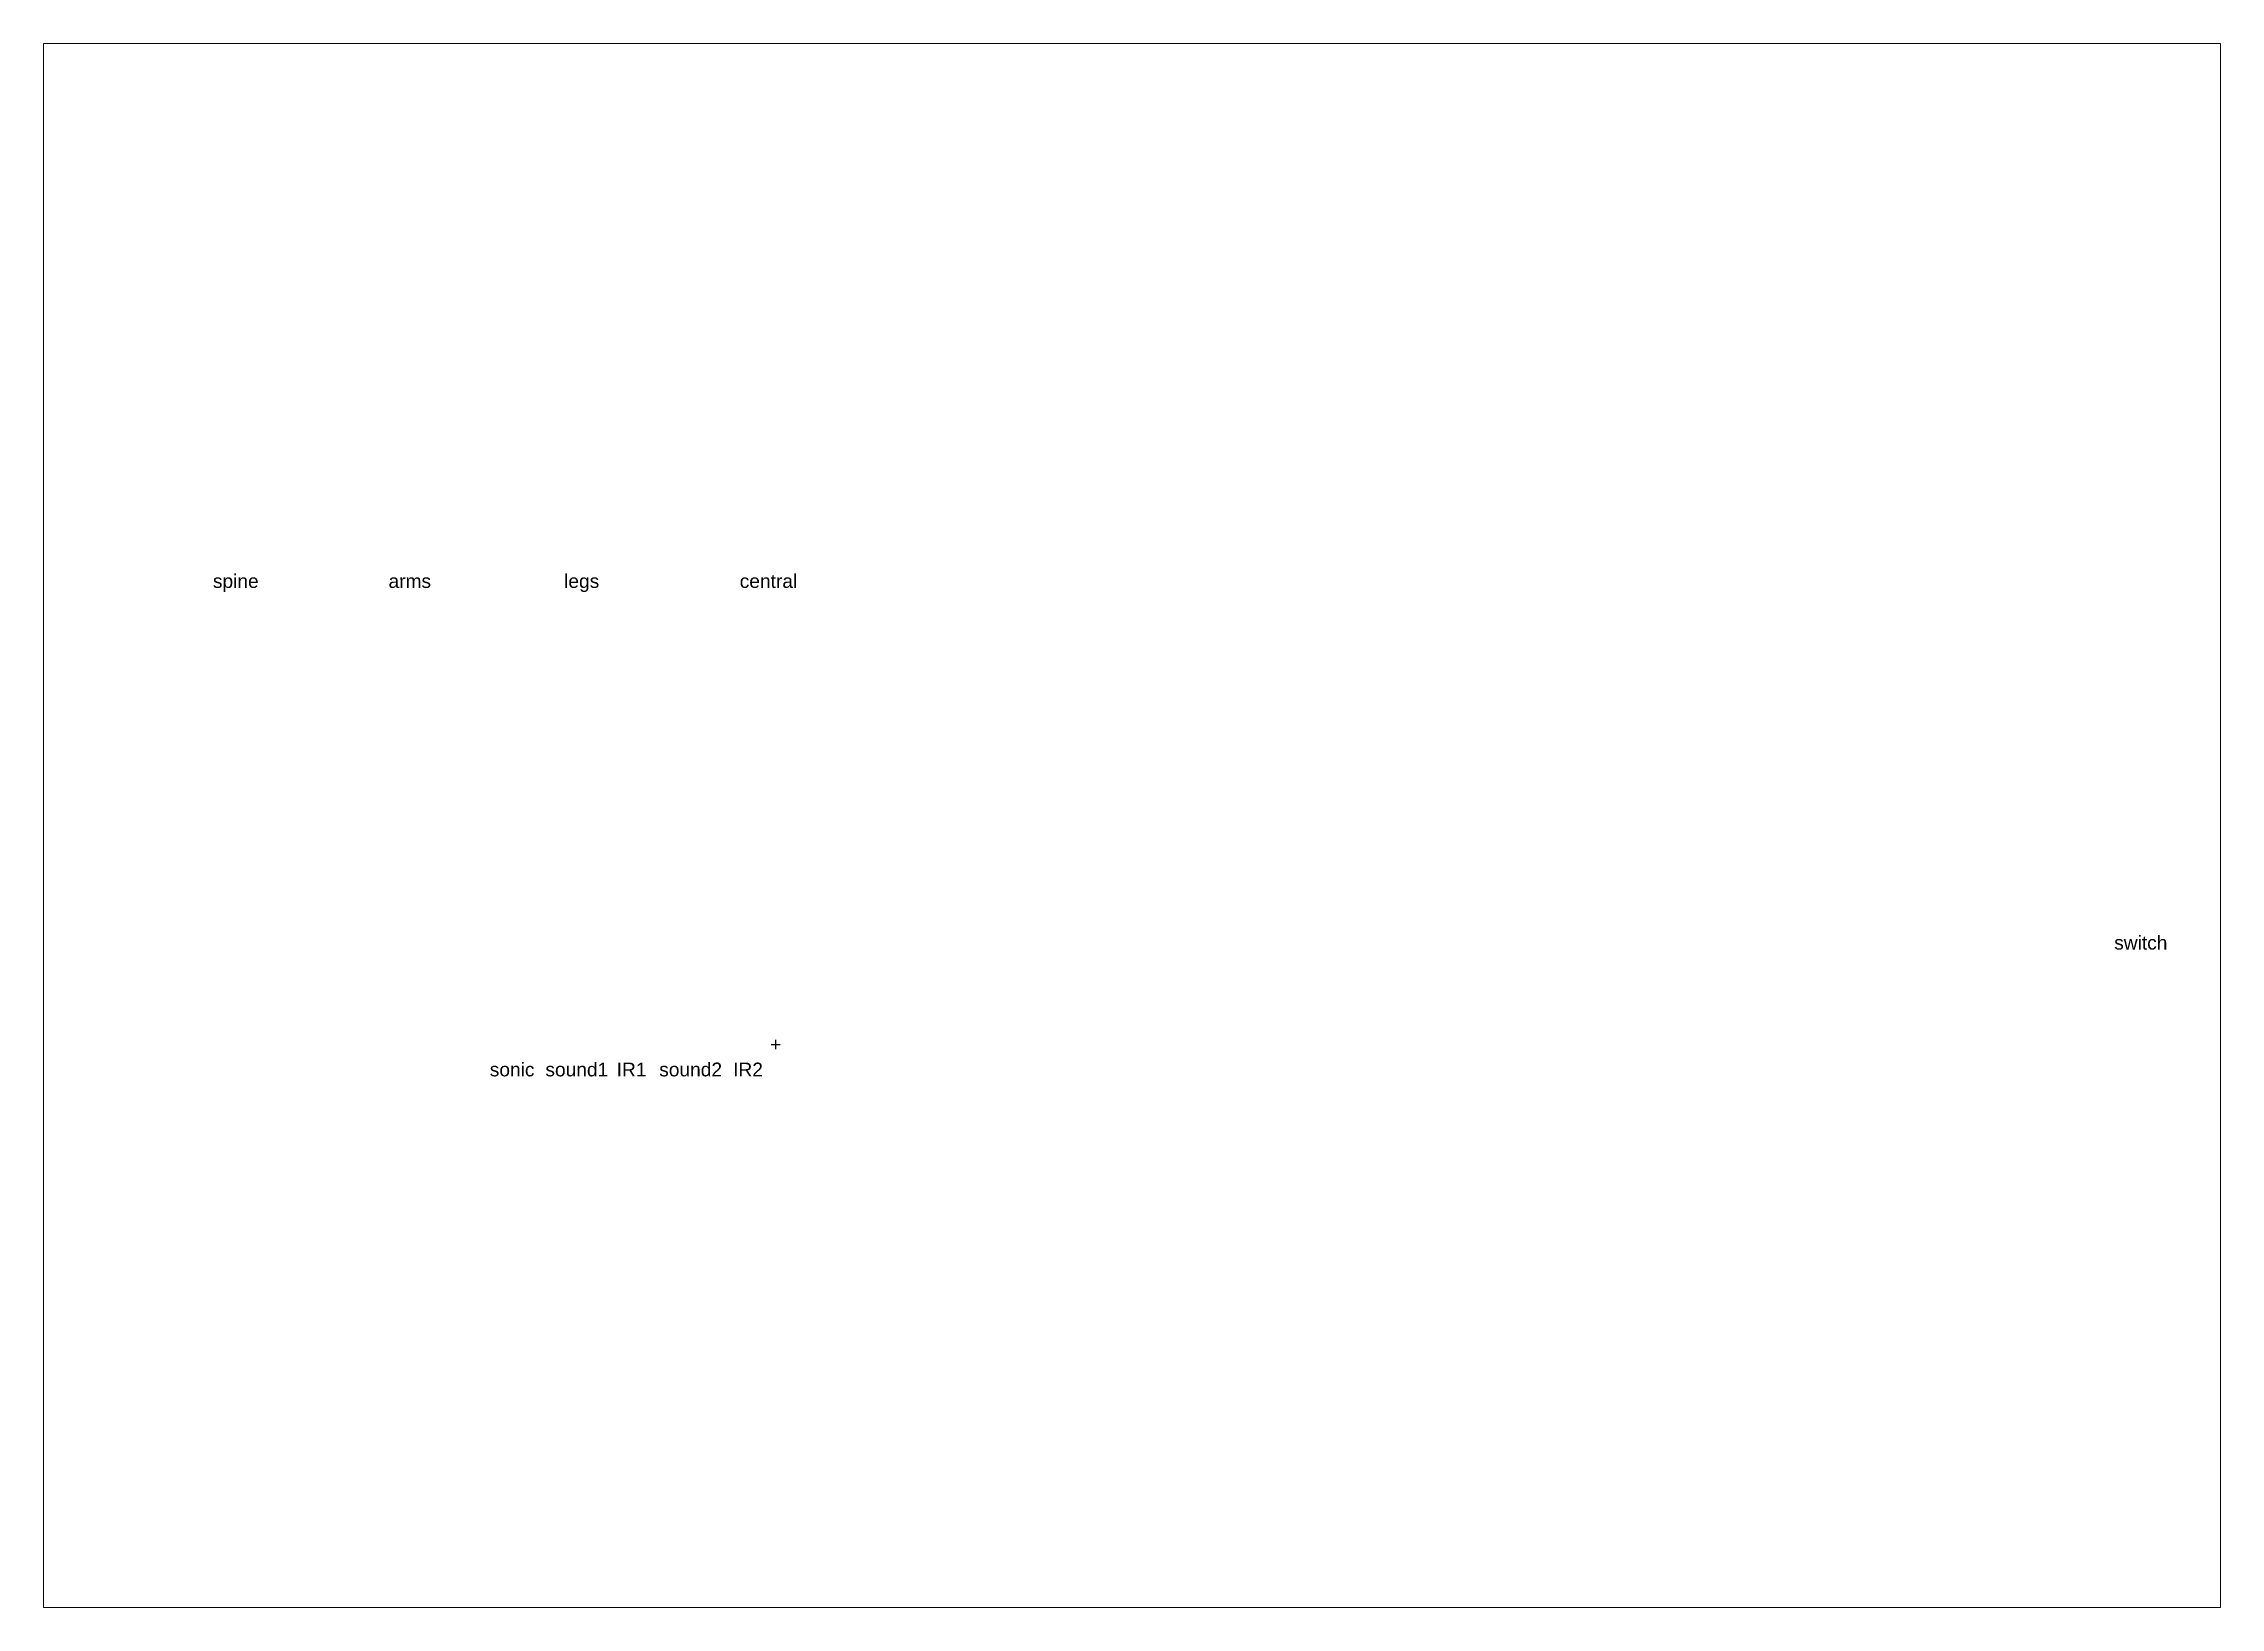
# Paper-space layout '布局1' of a CAD drawing. Header units: millimetres. Extents: x -13 to 269, y -5 to 198.
# The model-space entities are those that its viewports show. They can reach past a viewport. Long polylines and large blocks are cut down to what shows.
import ezdxf

# ---------------------------------------------------------------- set-up
doc = ezdxf.new("R2010")
doc.units = ezdxf.units.MM
doc.styles.get("Standard").update_dxf_attribs({"font": 'arial.ttf'})

msp = doc.modelspace()

# ---------------------------------------------------------------- texts
for s, height, p in [('spine', 1.785, (-18.79, 12.96)), ('arms', 1.785, (4.07, 12.96)), ('legs', 1.785, (26.93, 12.96)), ('central', 1.785, (49.79, 12.96)), ('switch', 1.785, (228.71, -34.1)), ('+', 1.78, (53.73, -47.33)), ('sonic', 1.785, (17.25, -50.6)), ('sound1', 1.785, (24.49, -50.6)), ('IR1', 1.785, (33.77, -50.6)), ('sound2', 1.785, (39.31, -50.6)), ('IR2', 1.785, (48.93, -50.6))]:
    msp.add_text(s, height=height).set_placement(p)

psp = doc.layouts.new('布局1')

# ---------------------------------------------------------------- viewports
at = {"layer": '0', "view_target_point": (35.44, -18.57)}
psp.add_viewport(center=(127.65, 96.52), size=(282.05, 202.5575), view_center_point=(65.41, 0.62), view_height=203.5144, dxfattribs=at)

doc.saveas('drawing.dxf')
